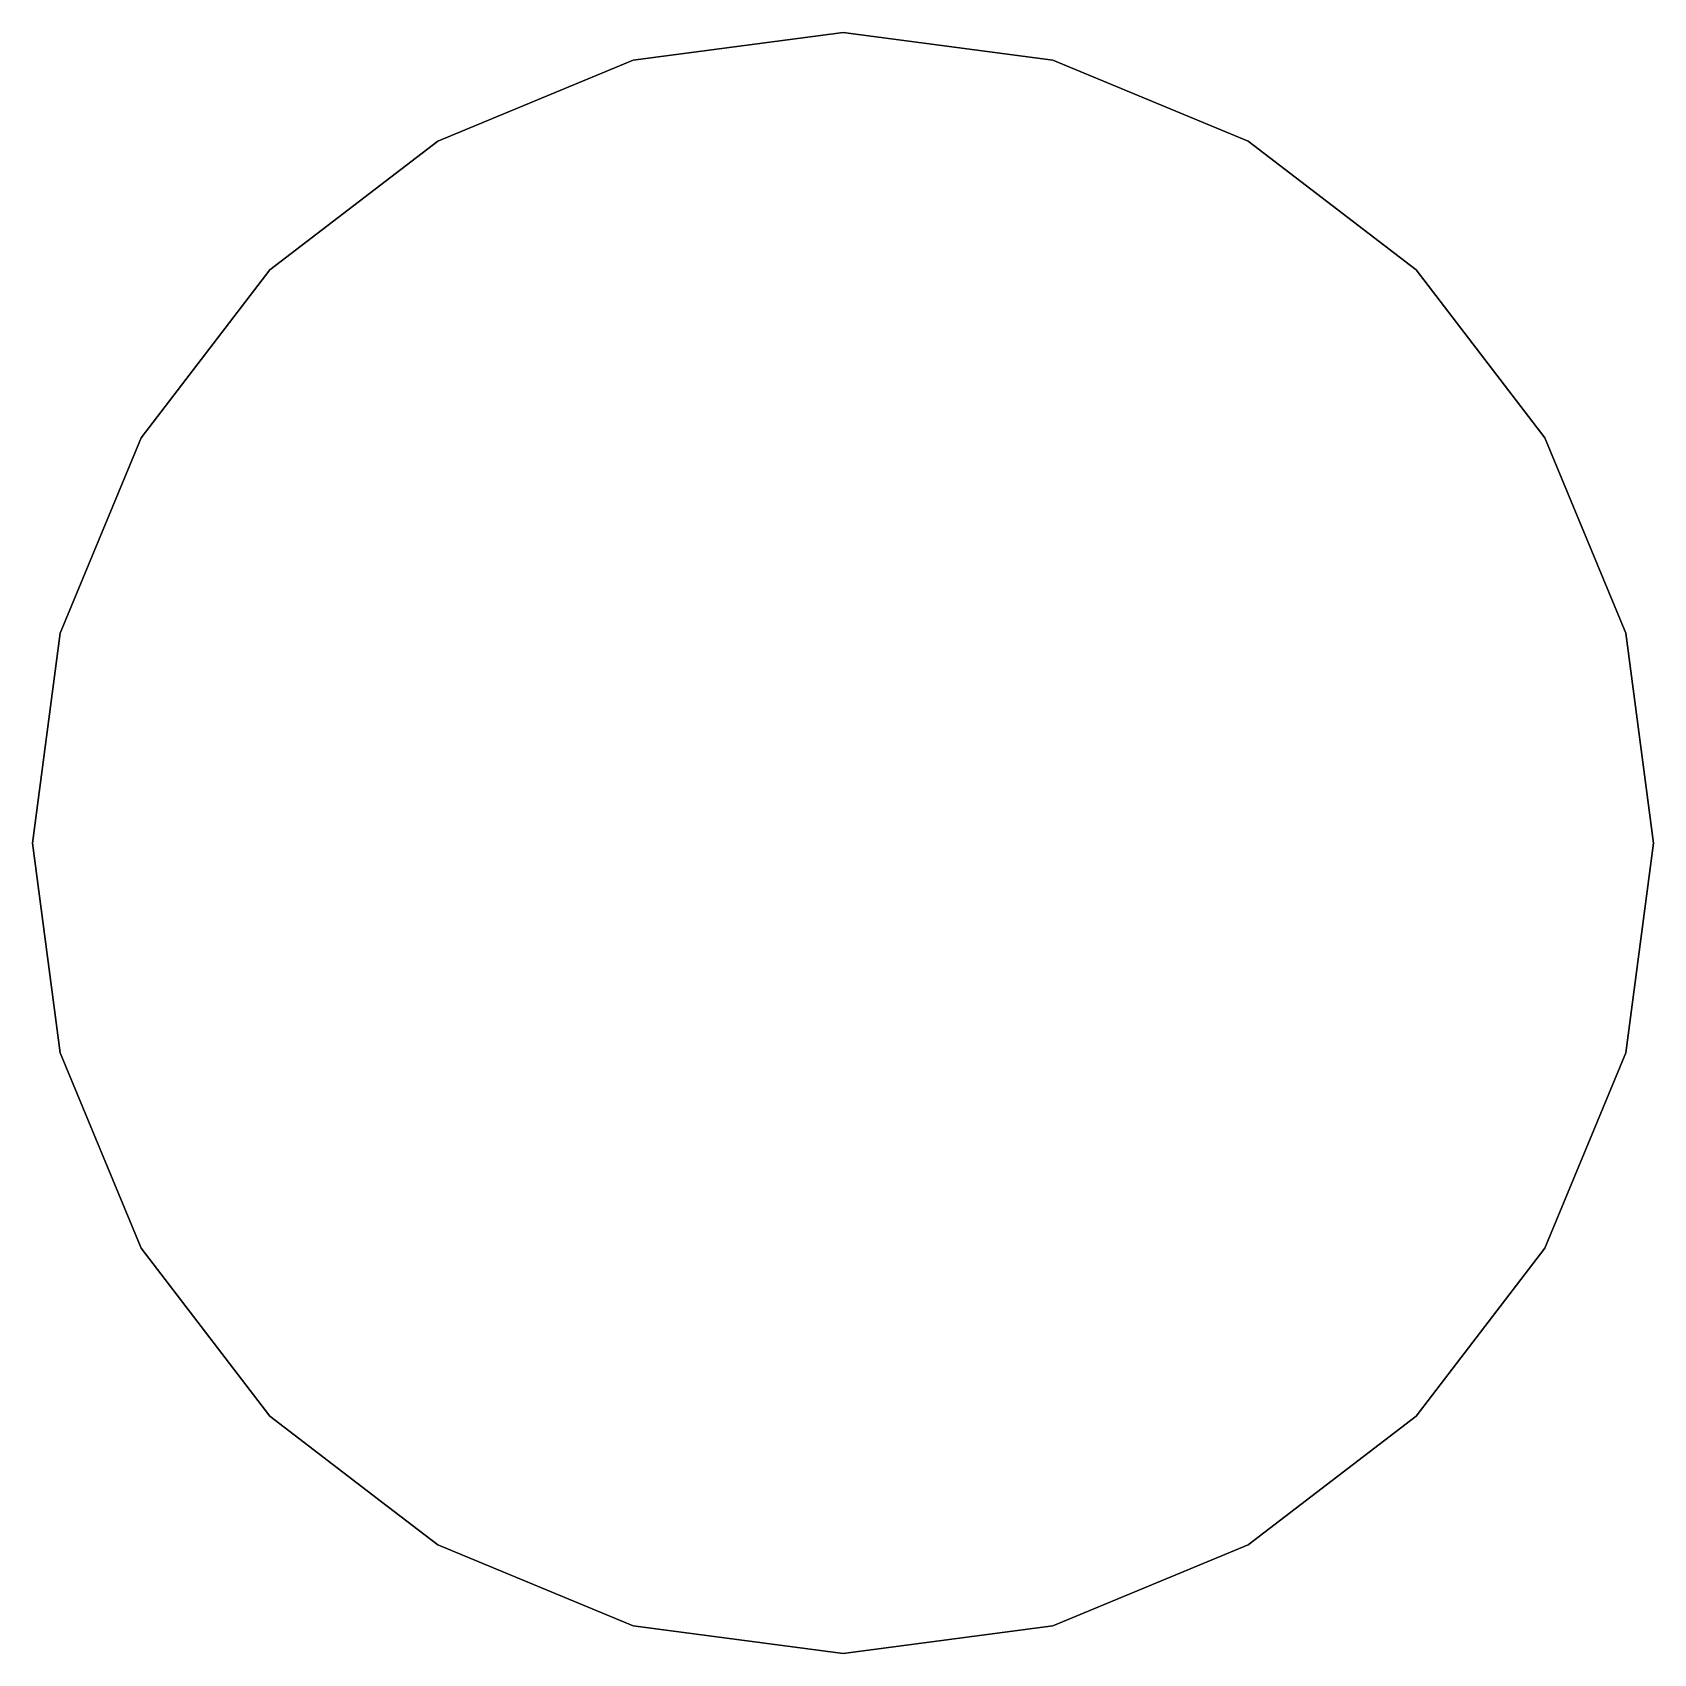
# Model space of a CAD drawing. Header units: metres. Extents: x 0 to 1120, y 0 to 254.
# Drawn here: x 783.95 to 789.05, y 151.54 to 156.64 of the extents above; entities that cross this region are included whole.
import ezdxf

# ---------------------------------------------------------------- set-up
doc = ezdxf.new("R2010")
doc.units = ezdxf.units.M

msp = doc.modelspace()

# ---------------------------------------------------------------- linework, layer by layer
at = {"layer": 'Component#3'}
for p, q in [((786.4996, 156.6386, 6), (785.8396, 156.5517, 6)), ((785.8396, 156.5517), (786.4996, 156.6386)), ((786.4996, 156.6386), (787.1596, 156.5517)), ((787.1596, 156.5517, 6), (786.4996, 156.6386, 6)), ((786.4996, 156.6386), (786.4996, 156.6386, 6)), ((785.2246, 156.297), (785.8396, 156.5517)), ((785.8396, 156.5517, 6), (785.2246, 156.297, 6)), ((785.8396, 156.5517), (785.8396, 156.5517, 6)), ((787.1596, 156.5517), (787.1596, 156.5517, 6)), ((787.1596, 156.5517), (787.7746, 156.297)), ((787.7746, 156.297, 6), (787.1596, 156.5517, 6)), ((785.2246, 156.297, 6), (784.6965, 155.8917, 6)), ((784.6965, 155.8917), (785.2246, 156.297)), ((785.2246, 156.297), (785.2246, 156.297, 6)), ((787.7746, 156.297), (788.3027, 155.8917)), ((788.3027, 155.8917, 6), (787.7746, 156.297, 6)), ((787.7746, 156.297), (787.7746, 156.297, 6)), ((784.2912, 155.3636), (784.6965, 155.8917)), ((784.6965, 155.8917, 6), (784.2912, 155.3636, 6)), ((784.6965, 155.8917), (784.6965, 155.8917, 6)), ((788.7079, 155.3636, 6), (788.3027, 155.8917, 6)), ((788.3027, 155.8917), (788.7079, 155.3636)), ((788.3027, 155.8917, 6), (788.3027, 155.8917)), ((784.0365, 154.7486), (784.2912, 155.3636)), ((784.2912, 155.3636, 6), (784.0365, 154.7486, 6)), ((784.2912, 155.3636, 6), (784.2912, 155.3636)), ((788.7079, 155.3636), (788.7079, 155.3636, 6)), ((788.7079, 155.3636), (788.9627, 154.7486)), ((788.9627, 154.7486, 6), (788.7079, 155.3636, 6)), ((783.9496, 154.0886), (784.0365, 154.7486)), ((784.0365, 154.7486, 6), (783.9496, 154.0886, 6)), ((784.0365, 154.7486, 6), (784.0365, 154.7486)), ((788.9627, 154.7486), (789.0496, 154.0886)), ((788.9627, 154.7486, 6), (788.9627, 154.7486)), ((789.0496, 154.0886, 6), (788.9627, 154.7486, 6)), ((783.9496, 154.0886, 6), (783.9496, 154.0886)), ((783.9496, 154.0886, 6), (784.0365, 153.4286, 6)), ((784.0365, 153.4286), (783.9496, 154.0886)), ((788.9627, 153.4286, 6), (789.0496, 154.0886, 6)), ((789.0496, 154.0886), (788.9627, 153.4286)), ((789.0496, 154.0886), (789.0496, 154.0886, 6)), ((784.2912, 152.8136), (784.0365, 153.4286)), ((784.0365, 153.4286), (784.0365, 153.4286, 6)), ((784.0365, 153.4286, 6), (784.2912, 152.8136, 6)), ((788.7079, 152.8136, 6), (788.9627, 153.4286, 6)), ((788.9627, 153.4286), (788.7079, 152.8136)), ((788.9627, 153.4286), (788.9627, 153.4286, 6)), ((784.2912, 152.8136, 6), (784.2912, 152.8136)), ((784.2912, 152.8136, 6), (784.6965, 152.2855, 6)), ((784.6965, 152.2855), (784.2912, 152.8136)), ((788.3027, 152.2855, 6), (788.7079, 152.8136, 6)), ((788.7079, 152.8136), (788.3027, 152.2855)), ((788.7079, 152.8136, 6), (788.7079, 152.8136)), ((785.0476, 152.0161), (784.6965, 152.2855)), ((784.6965, 152.2855, 6), (785.0476, 152.0161, 6)), ((784.6965, 152.2855, 6), (784.6965, 152.2855)), ((788.3027, 152.2855), (787.7746, 151.8802)), ((787.7746, 151.8802, 6), (788.3027, 152.2855, 6)), ((788.3027, 152.2855), (788.3027, 152.2855, 6)), ((785.2246, 151.8802), (785.0476, 152.0161)), ((785.0476, 152.0161, 6), (785.2246, 151.8802, 6)), ((785.0476, 152.0161), (785.0476, 152.0161, 6)), ((785.2246, 151.8802, 6), (785.2246, 151.8802)), ((785.8396, 151.6255), (785.2246, 151.8802)), ((785.2246, 151.8802, 6), (785.8396, 151.6255, 6)), ((787.7746, 151.8802), (787.1596, 151.6255)), ((787.1596, 151.6255, 6), (787.7746, 151.8802, 6)), ((787.7746, 151.8802, 6), (787.7746, 151.8802)), ((785.8396, 151.6255), (785.8396, 151.6255, 6)), ((785.8396, 151.6255, 6), (786.4996, 151.5386, 6)), ((786.4996, 151.5386), (785.8396, 151.6255)), ((786.4996, 151.5386, 6), (787.1596, 151.6255, 6)), ((787.1596, 151.6255), (786.4996, 151.5386)), ((787.1596, 151.6255, 6), (787.1596, 151.6255)), ((786.4996, 151.5386, 6), (786.4996, 151.5386))]:
    msp.add_line(p, q, dxfattribs=at)

doc.saveas('drawing.dxf')
